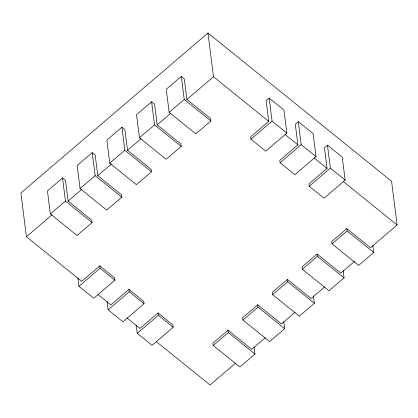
<?xml version="1.0" encoding="UTF-8"?>
<svg xmlns="http://www.w3.org/2000/svg" width="418" height="418" viewBox="0 0 418 418"><rect width="100%" height="100%" fill="white"/><g stroke="black" fill="none" stroke-linecap="round" stroke-linejoin="round"><path stroke-width="0.63" d="M372.872 245.444L373.765 252.488L358.675 265.388L332.023 243.872L331.725 241.505L346.809 228.604L370.505 247.733L397.1 224.983L391.577 181.26L207.971 33.017L20.9 193.017L26.423 236.74L81.677 281.351L99.782 265.869L114.584 277.824L114.887 280.185L93.763 298.248L78.955 286.293L77.905 277.975M62.533 178.016L47.448 190.921L50.359 213.964L77.011 235.486L92.096 222.58L91.798 220.218L68.108 201.089L65.495 180.409L62.533 178.016L65.443 201.063L92.096 222.58M92.232 152.617L77.142 165.523L80.057 188.565L106.705 210.082L121.795 197.181L121.497 194.814L97.802 175.691L95.189 155.01L92.232 152.617L95.142 175.659L121.795 197.181M121.925 127.218L106.841 140.119L109.751 163.161L136.404 184.683L151.494 171.777L151.191 169.415L127.5 150.287L124.888 129.606L121.925 127.218L124.841 150.261L151.494 171.777M151.624 101.814L136.54 114.72L139.45 137.762L166.103 159.284L181.187 146.378L180.889 144.017L157.199 124.888L154.587 104.207L151.624 101.814L154.535 124.862L181.187 146.378M181.323 76.416L166.233 89.321L169.149 112.364L195.802 133.88L210.886 120.98L210.588 118.618L186.898 99.489L184.286 78.809L181.323 76.416L184.233 99.458L210.886 120.98M50.359 213.964L65.443 201.063M80.057 188.565L95.142 175.659M109.751 163.161L124.841 150.261M139.45 137.762L154.535 124.862M169.149 112.364L184.233 99.458M26.423 236.74L52.036 214.836M68.108 201.089L81.745 189.422M97.802 175.691L111.439 164.023M127.5 150.287L141.138 138.624M157.199 124.888L170.837 113.226M186.898 99.489L213.493 76.74L207.971 33.017M269.15 98.089L266.13 100.67L268.743 121.351L250.643 136.832L250.941 139.199L265.749 151.154L286.868 133.086L283.958 110.044L269.15 98.089L272.061 121.131L286.868 133.086M78.955 286.293L100.08 268.231L99.782 265.869M250.941 139.199L272.061 121.131M298.295 121.622L295.28 124.203L297.893 144.884L279.788 160.366L280.086 162.733L294.894 174.687L316.013 156.619L313.103 133.577L298.295 121.622L301.211 144.665L316.013 156.619M107.055 301.509L108.105 309.827L122.913 321.782L144.032 303.719L143.735 301.357L128.927 289.402L110.822 304.884L97.969 294.502M108.105 309.827L129.225 291.764L128.927 289.402M280.086 162.733L301.211 144.665M327.446 145.156L324.431 147.737L327.038 168.417L308.939 183.899L309.236 186.266L324.044 198.221L345.163 180.153L342.253 157.111L327.446 145.156L330.356 168.198L345.163 180.153M136.2 325.042L137.25 333.36L152.058 345.315L173.183 327.252L172.88 324.89L158.077 312.936L139.973 328.417L127.114 318.035M137.25 333.36L158.375 315.297L158.077 312.936M309.236 186.266L330.356 168.198M265.352 337.671L251.714 349.333L228.024 330.204L212.934 343.105L213.237 345.472L239.89 366.988L254.975 354.088L254.087 347.045M295.051 312.267L281.413 323.934L257.718 304.806L242.633 317.706L242.931 320.073L269.584 341.59L284.674 328.689L283.78 321.646M324.744 286.868L311.107 298.53L287.417 279.402L272.332 292.307L272.63 294.669L299.283 316.191L314.367 303.285L313.479 296.247M354.443 261.469L340.806 273.132L317.116 254.003L302.026 266.909L302.329 269.27L328.982 290.787L344.066 277.886L343.178 270.843M213.237 345.472L228.322 332.566L228.024 330.204M242.931 320.073L258.021 307.167L257.718 304.806M272.63 294.669L287.715 281.769L287.417 279.402M302.329 269.27L317.414 256.365L317.116 254.003M332.023 243.872L347.112 230.966L346.809 228.604M235.642 363.08L210.029 384.983L156.301 341.6M213.493 76.74L268.743 121.351M285.034 134.502L297.893 144.884M314.184 158.035L327.038 168.417M343.366 181.6L397.1 224.983M347.112 230.966L373.765 252.488M317.414 256.365L344.066 277.886M287.715 281.769L314.367 303.285M258.021 307.167L284.674 328.689M228.322 332.566L254.975 354.088M100.08 268.231L114.887 280.185M129.225 291.764L144.032 303.719M158.375 315.297L173.183 327.252"/></g></svg>
